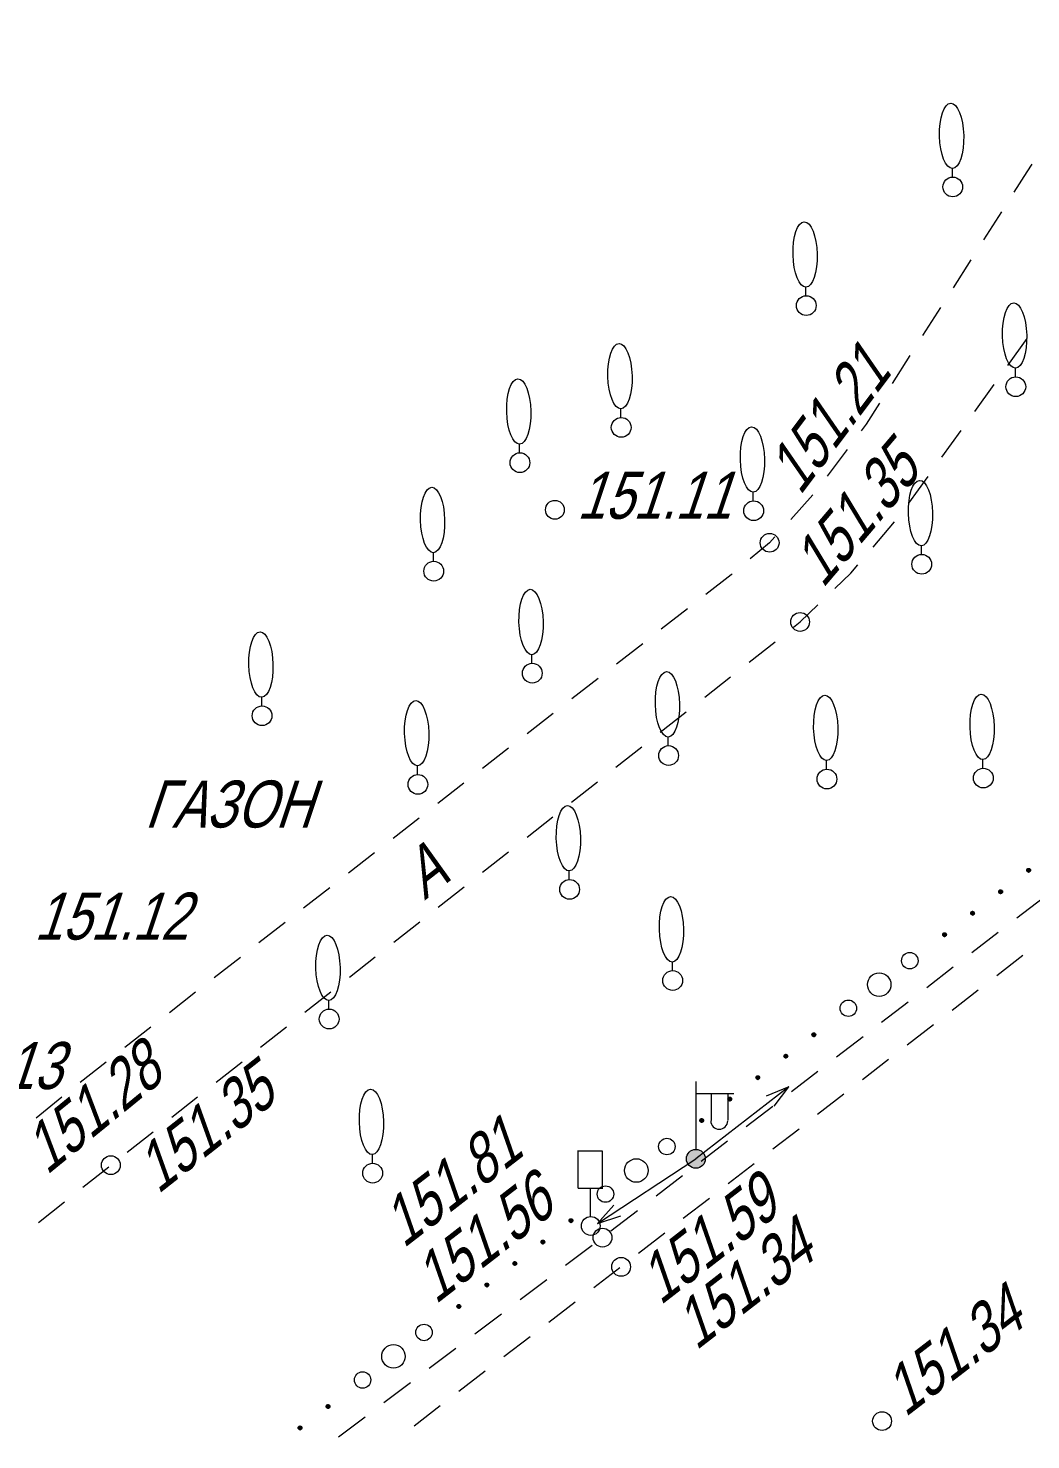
# Model space of a CAD drawing. Header units: metres. Extents: x 382 to 851, y 14083 to 14440.
# Drawn here: x 647.71 to 669.02, y 14291.31 to 14321.31 of the extents above; entities that cross this region are included whole.
import ezdxf

# ---------------------------------------------------------------- set-up
doc = ezdxf.new("R2010")
doc.units = ezdxf.units.M
doc.header["$MEASUREMENT"] = 0
for name, color, linetype, lineweight in [('Бортовой камень', 7, 'Continuous', 25), ('Горизонтали', 7, 'Continuous', 25), ('Граница улицы', 7, 'Continuous', 25), ('Колодцы', 7, 'Continuous', 25), ('Леса и газоны', 7, 'Continuous', 25), ('ЛЭП', 7, 'Continuous', 25), ('Отдельно стоящее дерево', 7, 'Continuous', 25), ('Полоса деревьев', 7, 'Continuous', 25), ('Светофоры', 7, 'Continuous', 25), ('Фонари', 7, 'Continuous', 25)]:
    doc.layers.add(name, color=color, linetype=linetype, lineweight=lineweight)
doc.styles.add('Style-RUSSIAN_1251 I 0.32289', font='RUSSIAN_1251.shx', dxfattribs={"oblique": 18.5})

# ---------------------------------------------------------------- blocks, each defined once
blk = doc.blocks.new('PIKET_131')
at = {"layer": 'Горизонтали', "color": 251, "linetype": 'Continuous', "lineweight": 9}
blk.add_arc((0, 0), 0.2, 0, 360, dxfattribs=at)
blk = doc.blocks.new('PIKET_217')
at = {"layer": 'Горизонтали', "color": 251, "linetype": 'Continuous', "lineweight": 9}
blk.add_arc((0, 0), 0.2, 0, 360, dxfattribs=at)
blk = doc.blocks.new('DEREVO_333')
at = {"layer": 'Отдельно стоящее дерево', "color": 251, "linetype": 'Continuous', "lineweight": 9, "flags": 128}
blk.add_lwpolyline([(-0.007, 0.21), (-0.007, 0.393)], dxfattribs=at)
at = {"layer": 'Отдельно стоящее дерево', "color": 251, "linetype": 'Continuous', "lineweight": 9}
blk.add_arc((0, 0), 0.21, 0, 359.99999, dxfattribs=at)
blk.add_ellipse((-0.0255, 1.088), major_axis=(-0.0185, 0.695), ratio=0.3698286, dxfattribs=at)
blk = doc.blocks.new('DEREVO_335')
at = {"layer": 'Отдельно стоящее дерево', "color": 251, "linetype": 'Continuous', "lineweight": 9, "flags": 128}
blk.add_lwpolyline([(-0.007, 0.21), (-0.007, 0.393)], dxfattribs=at)
at = {"layer": 'Отдельно стоящее дерево', "color": 251, "linetype": 'Continuous', "lineweight": 9}
blk.add_arc((0, 0), 0.21, 0, 360, dxfattribs=at)
blk.add_ellipse((-0.025, 1.088), major_axis=(-0.019, 0.695), ratio=0.369829, dxfattribs=at)
blk = doc.blocks.new('DEREVO_336')
at = {"layer": 'Отдельно стоящее дерево', "color": 251, "linetype": 'Continuous', "lineweight": 9, "flags": 128}
blk.add_lwpolyline([(-0.007, 0.21), (-0.007, 0.393)], dxfattribs=at)
at = {"layer": 'Отдельно стоящее дерево', "color": 251, "linetype": 'Continuous', "lineweight": 9}
blk.add_arc((0, 0), 0.21, 0, 359.99999, dxfattribs=at)
blk.add_ellipse((-0.0255, 1.088), major_axis=(-0.0185, 0.695), ratio=0.3698286, dxfattribs=at)
blk = doc.blocks.new('DEREVO_337')
at = {"layer": 'Отдельно стоящее дерево', "color": 251, "linetype": 'Continuous', "lineweight": 9, "flags": 128}
blk.add_lwpolyline([(-0.007, 0.21), (-0.007, 0.393)], dxfattribs=at)
at = {"layer": 'Отдельно стоящее дерево', "color": 251, "linetype": 'Continuous', "lineweight": 9}
blk.add_arc((0, 0), 0.21, 0, 359.99999, dxfattribs=at)
blk.add_ellipse((-0.0255, 1.088), major_axis=(-0.0185, 0.695), ratio=0.3698286, dxfattribs=at)
blk = doc.blocks.new('DEREVO_347')
at = {"layer": 'Отдельно стоящее дерево', "color": 251, "linetype": 'Continuous', "lineweight": 9, "flags": 128}
blk.add_lwpolyline([(-0.007, 0.21), (-0.007, 0.393)], dxfattribs=at)
at = {"layer": 'Отдельно стоящее дерево', "color": 251, "linetype": 'Continuous', "lineweight": 9}
blk.add_arc((0, 0), 0.21, 0, 359.99999, dxfattribs=at)
blk.add_ellipse((-0.0255, 1.088), major_axis=(-0.0185, 0.695), ratio=0.3698286, dxfattribs=at)
blk = doc.blocks.new('DEREVO_348')
at = {"layer": 'Отдельно стоящее дерево', "color": 251, "linetype": 'Continuous', "lineweight": 9, "flags": 128}
blk.add_lwpolyline([(-0.007, 0.21), (-0.007, 0.393)], dxfattribs=at)
at = {"layer": 'Отдельно стоящее дерево', "color": 251, "linetype": 'Continuous', "lineweight": 9}
blk.add_arc((0, 0), 0.21, 0, 359.99999, dxfattribs=at)
blk.add_ellipse((-0.0255, 1.088), major_axis=(-0.0185, 0.695), ratio=0.3698286, dxfattribs=at)
blk = doc.blocks.new('DEREVO_350')
at = {"layer": 'Отдельно стоящее дерево', "color": 251, "linetype": 'Continuous', "lineweight": 9, "flags": 128}
blk.add_lwpolyline([(-0.007, 0.21), (-0.007, 0.393)], dxfattribs=at)
at = {"layer": 'Отдельно стоящее дерево', "color": 251, "linetype": 'Continuous', "lineweight": 9}
blk.add_arc((0, 0), 0.21, 0, 359.99999, dxfattribs=at)
blk.add_ellipse((-0.0255, 1.088), major_axis=(-0.0185, 0.695), ratio=0.3698286, dxfattribs=at)
blk = doc.blocks.new('DEREVO_351')
at = {"layer": 'Отдельно стоящее дерево', "color": 251, "linetype": 'Continuous', "lineweight": 9, "flags": 128}
blk.add_lwpolyline([(-0.007, 0.21), (-0.007, 0.393)], dxfattribs=at)
at = {"layer": 'Отдельно стоящее дерево', "color": 251, "linetype": 'Continuous', "lineweight": 9}
blk.add_arc((0, 0), 0.21, 0, 359.99999, dxfattribs=at)
blk.add_ellipse((-0.0255, 1.088), major_axis=(-0.0185, 0.695), ratio=0.3698286, dxfattribs=at)
blk = doc.blocks.new('DEREVO_352')
at = {"layer": 'Отдельно стоящее дерево', "color": 251, "linetype": 'Continuous', "lineweight": 9, "flags": 128}
blk.add_lwpolyline([(-0.007, 0.21), (-0.007, 0.393)], dxfattribs=at)
at = {"layer": 'Отдельно стоящее дерево', "color": 251, "linetype": 'Continuous', "lineweight": 9}
blk.add_arc((0, 0), 0.21, 0, 359.99999, dxfattribs=at)
blk.add_ellipse((-0.0255, 1.088), major_axis=(-0.0185, 0.695), ratio=0.3698286, dxfattribs=at)
blk = doc.blocks.new('DEREVO_353')
at = {"layer": 'Отдельно стоящее дерево', "color": 251, "linetype": 'Continuous', "lineweight": 9, "flags": 128}
blk.add_lwpolyline([(-0.007, 0.21), (-0.007, 0.393)], dxfattribs=at)
at = {"layer": 'Отдельно стоящее дерево', "color": 251, "linetype": 'Continuous', "lineweight": 9}
blk.add_arc((0, 0), 0.21, 0, 359.99999, dxfattribs=at)
blk.add_ellipse((-0.0255, 1.088), major_axis=(-0.0185, 0.695), ratio=0.3698286, dxfattribs=at)
blk = doc.blocks.new('DEREVO_354')
at = {"layer": 'Отдельно стоящее дерево', "color": 251, "linetype": 'Continuous', "lineweight": 9, "flags": 128}
blk.add_lwpolyline([(-0.007, 0.21), (-0.007, 0.393)], dxfattribs=at)
at = {"layer": 'Отдельно стоящее дерево', "color": 251, "linetype": 'Continuous', "lineweight": 9}
blk.add_arc((0, 0), 0.21, 0, 360, dxfattribs=at)
blk.add_ellipse((-0.026, 1.088), major_axis=(-0.019, 0.695), ratio=0.369829, dxfattribs=at)
blk = doc.blocks.new('DEREVO_355')
at = {"layer": 'Отдельно стоящее дерево', "color": 251, "linetype": 'Continuous', "lineweight": 9, "flags": 128}
blk.add_lwpolyline([(-0.007, 0.21), (-0.007, 0.393)], dxfattribs=at)
at = {"layer": 'Отдельно стоящее дерево', "color": 251, "linetype": 'Continuous', "lineweight": 9}
blk.add_arc((0, 0), 0.21, 0, 359.99999, dxfattribs=at)
blk.add_ellipse((-0.0255, 1.088), major_axis=(-0.0185, 0.695), ratio=0.3698286, dxfattribs=at)
blk = doc.blocks.new('DEREVO_356')
at = {"layer": 'Отдельно стоящее дерево', "color": 251, "linetype": 'Continuous', "lineweight": 9, "flags": 128}
blk.add_lwpolyline([(-0.007, 0.21), (-0.007, 0.393)], dxfattribs=at)
at = {"layer": 'Отдельно стоящее дерево', "color": 251, "linetype": 'Continuous', "lineweight": 9}
blk.add_arc((0, 0), 0.21, 0, 359.99999, dxfattribs=at)
blk.add_ellipse((-0.0255, 1.088), major_axis=(-0.0185, 0.695), ratio=0.3698286, dxfattribs=at)
blk = doc.blocks.new('DEREVO_357')
at = {"layer": 'Отдельно стоящее дерево', "color": 251, "linetype": 'Continuous', "lineweight": 9, "flags": 128}
blk.add_lwpolyline([(-0.007, 0.21), (-0.007, 0.393)], dxfattribs=at)
at = {"layer": 'Отдельно стоящее дерево', "color": 251, "linetype": 'Continuous', "lineweight": 9}
blk.add_arc((0, 0), 0.21, 0, 359.99999, dxfattribs=at)
blk.add_ellipse((-0.0255, 1.088), major_axis=(-0.0185, 0.695), ratio=0.3698286, dxfattribs=at)
blk = doc.blocks.new('DEREVO_358')
at = {"layer": 'Отдельно стоящее дерево', "color": 251, "linetype": 'Continuous', "lineweight": 9, "flags": 128}
blk.add_lwpolyline([(-0.007, 0.21), (-0.007, 0.393)], dxfattribs=at)
at = {"layer": 'Отдельно стоящее дерево', "color": 251, "linetype": 'Continuous', "lineweight": 9}
blk.add_arc((0, 0), 0.21, 0, 360, dxfattribs=at)
blk.add_ellipse((-0.025, 1.088), major_axis=(-0.019, 0.695), ratio=0.369829, dxfattribs=at)
blk = doc.blocks.new('DEREVO_359')
at = {"layer": 'Отдельно стоящее дерево', "color": 251, "linetype": 'Continuous', "lineweight": 9, "flags": 128}
blk.add_lwpolyline([(-0.007, 0.21), (-0.007, 0.393)], dxfattribs=at)
at = {"layer": 'Отдельно стоящее дерево', "color": 251, "linetype": 'Continuous', "lineweight": 9}
blk.add_arc((-0.00023, 0.00029), 0.21, 0, 359.999994, dxfattribs=at)
blk.add_ellipse((-0.02573, 1.08829), major_axis=(-0.0185, 0.695), ratio=0.36982862, dxfattribs=at)
blk = doc.blocks.new('DEREVO_360')
at = {"layer": 'Отдельно стоящее дерево', "color": 251, "linetype": 'Continuous', "lineweight": 9, "flags": 128}
blk.add_lwpolyline([(-0.007, 0.21), (-0.007, 0.393)], dxfattribs=at)
at = {"layer": 'Отдельно стоящее дерево', "color": 251, "linetype": 'Continuous', "lineweight": 9}
blk.add_arc((0, 0), 0.21, 0, 360, dxfattribs=at)
blk.add_ellipse((-0.026, 1.088), major_axis=(-0.019, 0.695), ratio=0.369829, dxfattribs=at)
blk = doc.blocks.new('DORZN1_31')
at = {"layer": 'Светофоры', "color": 251, "linetype": 'Continuous', "lineweight": 9}
for p, q in [((-0.27, 0.806), (-0.27, 1.603)), ((-0.27, 1.598), (0.252, 1.598)), ((0.252, 0.792), (0.252, 1.589)), ((-0.27, 0.801), (0.248, 0.801)), ((-0.004, 0.2), (-0.004, 0.801))]:
    blk.add_line(p, q, dxfattribs=at)
blk.add_arc((0, 0), 0.2, 0, 360, dxfattribs=at)
blk = doc.blocks.new('DEREVO_361')
at = {"layer": 'Отдельно стоящее дерево', "color": 251, "linetype": 'Continuous', "lineweight": 9, "flags": 128}
blk.add_lwpolyline([(-0.007, 0.21), (-0.007, 0.393)], dxfattribs=at)
at = {"layer": 'Отдельно стоящее дерево', "color": 251, "linetype": 'Continuous', "lineweight": 9}
blk.add_arc((0, 0), 0.21, 0, 359.99999, dxfattribs=at)
blk.add_ellipse((-0.0255, 1.088), major_axis=(-0.0185, 0.695), ratio=0.3698286, dxfattribs=at)
blk = doc.blocks.new('PIKET_290')
at = {"layer": 'Горизонтали', "color": 251, "linetype": 'Continuous', "lineweight": 9}
blk.add_arc((0, 0), 0.2, 0, 360, dxfattribs=at)
blk = doc.blocks.new('PIKET_291')
at = {"layer": 'Горизонтали', "color": 251, "linetype": 'Continuous', "lineweight": 9}
blk.add_arc((0, 0), 0.2, 0, 360, dxfattribs=at)
blk = doc.blocks.new('PIKET_292')
at = {"layer": 'Горизонтали', "color": 251, "linetype": 'Continuous', "lineweight": 9}
blk.add_arc((0, 0), 0.2, 0, 360, dxfattribs=at)
blk = doc.blocks.new('FNRM1_7')
at = {"layer": 'Фонари', "linetype": 'Continuous', "lineweight": 9}
h = blk.add_hatch(color=251, dxfattribs=at)
edge = h.paths.add_edge_path()
edge.add_arc((0, 0), 0.2, 0, 360)
at = {"layer": 'Фонари', "color": 251, "linetype": 'Continuous', "lineweight": 9}
for p, q in [((0.003, 0.2), (0.003, 1.641)), ((0.017, 1.388), (0.805, 1.388)), ((0.322, 1.371), (0.322, 0.816)), ((0.676, 1.378), (0.676, 0.823))]:
    blk.add_line(p, q, dxfattribs=at)
blk.add_circle((0, 0), 0.2, dxfattribs=at)
blk.add_arc((0.496, 0.809), 0.181, 180, 0, dxfattribs=at)
blk = doc.blocks.new('PIKET_344')
at = {"layer": 'Горизонтали', "color": 251, "linetype": 'Continuous', "lineweight": 9}
blk.add_arc((0, 0), 0.2, 0, 360, dxfattribs=at)
blk = doc.blocks.new('PIKET_345')
at = {"layer": 'Горизонтали', "color": 251, "linetype": 'Continuous', "lineweight": 9}
blk.add_arc((0, 0), 0.2, 0, 360, dxfattribs=at)
blk = doc.blocks.new('msdElementTypeLine_40')
at = {"layer": 'ЛЭП', "color": 251, "linetype": 'Continuous', "lineweight": 9}
for p, q in [((26.538, 17.474), (28.628, 18.846)), ((2.224, 1.506), (0.134, 0.134))]:
    blk.add_line(p, q, dxfattribs=at)
at = {"layer": 'ЛЭП', "color": 251, "linetype": 'Continuous', "lineweight": 9, "flags": 128}
for points in [[(26.882, 17.86), (26.538, 17.474), (27.031, 17.637)], [(1.88, 1.12), (2.224, 1.506), (1.731, 1.343)]]:
    blk.add_lwpolyline(points, dxfattribs=at)
blk = doc.blocks.new('msdElementTypeLine_41')
at = {"layer": 'ЛЭП', "color": 251, "linetype": 'Continuous', "lineweight": 9}
for p, q in [((29.117, 22.63), (31.092, 24.163)), ((2.109, 1.667), (0.134, 0.134))]:
    blk.add_line(p, q, dxfattribs=at)
at = {"layer": 'ЛЭП', "color": 251, "linetype": 'Continuous', "lineweight": 9, "flags": 128}
for points in [[(29.429, 23.042), (29.117, 22.63), (29.595, 22.831)], [(1.797, 1.255), (2.109, 1.667), (1.631, 1.466)]]:
    blk.add_lwpolyline(points, dxfattribs=at)
blk = doc.blocks.new('msdElementTypeLineString_98')
at = {"layer": 'Полоса деревьев', "color": 251, "linetype": 'Continuous', "lineweight": 9}
for p, q in [((22.942, 17.654), (22.985, 17.687)), ((22.942, 17.648), (22.991, 17.686)), ((22.942, 17.642), (22.998, 17.684)), ((22.944, 17.636), (23.002, 17.681)), ((22.946, 17.663), (22.976, 17.686)), ((22.946, 17.632), (23.006, 17.678)), ((22.948, 17.627), (23.01, 17.675)), ((22.95, 17.623), (23.014, 17.671)), ((22.951, 17.673), (22.958, 17.679)), ((22.954, 17.619), (23.016, 17.667)), ((22.958, 17.616), (23.017, 17.661)), ((22.963, 17.613), (23.02, 17.657)), ((22.968, 17.611), (23.02, 17.651)), ((22.974, 17.609), (23.02, 17.645)), ((22.98, 17.608), (23.02, 17.638)), ((22.991, 17.61), (23.015, 17.628)), ((22.346, 17.186), (22.402, 17.228)), ((22.347, 17.199), (22.39, 17.231)), ((22.347, 17.192), (22.396, 17.23)), ((22.348, 17.181), (22.407, 17.225)), ((22.35, 17.207), (22.38, 17.23)), ((22.35, 17.176), (22.411, 17.222)), ((22.352, 17.171), (22.414, 17.219)), ((22.355, 17.217), (22.362, 17.223)), ((22.355, 17.167), (22.418, 17.215)), ((22.359, 17.163), (22.42, 17.211)), ((22.362, 17.16), (22.422, 17.206)), ((22.367, 17.157), (22.424, 17.201)), ((22.372, 17.155), (22.425, 17.195)), ((22.379, 17.154), (22.425, 17.189)), ((22.385, 17.152), (22.425, 17.182)), ((22.396, 17.154), (22.42, 17.172)), ((21.751, 16.743), (21.794, 16.775)), ((21.751, 16.736), (21.8, 16.774)), ((21.751, 16.73), (21.807, 16.772)), ((21.752, 16.725), (21.811, 16.77)), ((21.755, 16.752), (21.785, 16.775)), ((21.755, 16.72), (21.815, 16.766)), ((21.757, 16.716), (21.819, 16.763)), ((21.759, 16.762), (21.767, 16.767)), ((21.759, 16.711), (21.823, 16.76)), ((21.763, 16.708), (21.825, 16.755)), ((21.767, 16.704), (21.826, 16.75)), ((21.771, 16.701), (21.829, 16.745)), ((21.777, 16.699), (21.829, 16.739)), ((21.783, 16.698), (21.829, 16.733)), ((21.789, 16.696), (21.829, 16.727)), ((21.8, 16.698), (21.824, 16.717)), ((21.155, 16.28), (21.205, 16.318)), ((21.155, 16.274), (21.211, 16.317)), ((21.156, 16.287), (21.198, 16.32)), ((21.157, 16.269), (21.216, 16.314)), ((21.159, 16.296), (21.189, 16.319)), ((21.159, 16.264), (21.219, 16.31)), ((21.161, 16.26), (21.223, 16.307)), ((21.164, 16.306), (21.171, 16.311)), ((21.164, 16.255), (21.227, 16.304)), ((21.167, 16.252), (21.229, 16.299)), ((21.171, 16.248), (21.231, 16.294)), ((21.176, 16.246), (21.233, 16.289)), ((21.181, 16.243), (21.234, 16.284)), ((21.187, 16.242), (21.234, 16.277)), ((21.194, 16.24), (21.233, 16.271)), ((21.205, 16.243), (21.228, 16.261)), ((18.376, 14.16), (18.419, 14.192)), ((18.376, 14.153), (18.425, 14.191)), ((18.376, 14.147), (18.432, 14.189)), ((18.377, 14.142), (18.436, 14.187)), ((18.38, 14.168), (18.41, 14.192)), ((18.38, 14.137), (18.44, 14.183)), ((18.382, 14.132), (18.444, 14.18)), ((18.384, 14.178), (18.392, 14.184)), ((18.384, 14.128), (18.448, 14.177)), ((18.388, 14.125), (18.45, 14.172)), ((18.392, 14.121), (18.451, 14.167)), ((18.396, 14.118), (18.454, 14.162)), ((18.402, 14.116), (18.454, 14.156)), ((18.408, 14.115), (18.454, 14.15)), ((18.414, 14.113), (18.454, 14.144)), ((18.425, 14.115), (18.449, 14.134)), ((17.78, 13.691), (17.836, 13.734)), ((17.781, 13.704), (17.824, 13.737)), ((17.781, 13.697), (17.83, 13.735)), ((17.782, 13.686), (17.841, 13.731)), ((17.784, 13.713), (17.814, 13.736)), ((17.784, 13.681), (17.844, 13.727)), ((17.786, 13.677), (17.848, 13.724)), ((17.789, 13.723), (17.796, 13.728)), ((17.789, 13.672), (17.852, 13.721)), ((17.792, 13.669), (17.854, 13.716)), ((17.796, 13.665), (17.856, 13.711)), ((17.801, 13.663), (17.858, 13.706)), ((17.806, 13.66), (17.859, 13.701)), ((17.812, 13.659), (17.859, 13.694)), ((17.819, 13.657), (17.858, 13.688)), ((17.83, 13.659), (17.854, 13.678)), ((17.185, 13.248), (17.228, 13.281)), ((17.185, 13.242), (17.234, 13.279)), ((17.185, 13.235), (17.24, 13.278)), ((17.186, 13.23), (17.245, 13.275)), ((17.188, 13.257), (17.219, 13.28)), ((17.189, 13.225), (17.249, 13.272)), ((17.191, 13.221), (17.253, 13.268)), ((17.193, 13.267), (17.2, 13.272)), ((17.193, 13.216), (17.257, 13.265)), ((17.197, 13.213), (17.259, 13.26)), ((17.201, 13.21), (17.26, 13.255)), ((17.205, 13.207), (17.262, 13.251)), ((17.211, 13.205), (17.263, 13.245)), ((17.217, 13.203), (17.263, 13.238)), ((17.223, 13.202), (17.263, 13.232)), ((17.234, 13.204), (17.258, 13.222)), ((16.589, 12.786), (16.639, 12.823)), ((16.589, 12.779), (16.645, 12.822)), ((16.59, 12.792), (16.632, 12.825)), ((16.591, 12.774), (16.649, 12.819)), ((16.593, 12.801), (16.623, 12.824)), ((16.593, 12.77), (16.653, 12.816)), ((16.595, 12.765), (16.657, 12.812)), ((16.597, 12.76), (16.661, 12.809)), ((16.598, 12.811), (16.605, 12.816)), ((16.601, 12.757), (16.663, 12.804)), ((16.605, 12.754), (16.665, 12.799)), ((16.61, 12.751), (16.667, 12.795)), ((16.615, 12.749), (16.668, 12.789)), ((16.621, 12.747), (16.667, 12.782)), ((16.628, 12.746), (16.667, 12.776)), ((16.639, 12.748), (16.662, 12.766)), ((15.994, 12.336), (16.037, 12.369)), ((15.994, 12.33), (16.043, 12.368)), ((15.994, 12.323), (16.049, 12.366)), ((15.995, 12.318), (16.054, 12.363)), ((15.997, 12.345), (16.027, 12.368)), ((15.997, 12.314), (16.058, 12.36)), ((16, 12.309), (16.062, 12.357)), ((16.002, 12.355), (16.009, 12.361)), ((16.002, 12.305), (16.065, 12.353)), ((16.006, 12.301), (16.068, 12.349)), ((16.009, 12.298), (16.069, 12.343)), ((16.014, 12.295), (16.071, 12.339)), ((16.02, 12.293), (16.072, 12.333)), ((16.026, 12.291), (16.072, 12.327)), ((16.032, 12.29), (16.072, 12.32)), ((16.043, 12.292), (16.067, 12.31)), ((13.214, 10.203), (13.264, 10.24)), ((13.214, 10.196), (13.27, 10.239)), ((13.215, 10.209), (13.257, 10.242)), ((13.216, 10.191), (13.274, 10.236)), ((13.218, 10.218), (13.248, 10.241)), ((13.218, 10.186), (13.278, 10.233)), ((13.22, 10.182), (13.282, 10.229)), ((13.222, 10.177), (13.286, 10.226)), ((13.223, 10.228), (13.23, 10.233)), ((13.226, 10.174), (13.288, 10.221)), ((13.23, 10.171), (13.29, 10.216)), ((13.235, 10.168), (13.292, 10.212)), ((13.24, 10.166), (13.293, 10.206)), ((13.246, 10.164), (13.292, 10.199)), ((13.253, 10.163), (13.292, 10.193)), ((13.264, 10.165), (13.287, 10.183)), ((12.619, 9.753), (12.662, 9.786)), ((12.619, 9.747), (12.668, 9.785)), ((12.619, 9.74), (12.674, 9.783)), ((12.62, 9.735), (12.679, 9.78)), ((12.622, 9.762), (12.652, 9.785)), ((12.622, 9.731), (12.683, 9.777)), ((12.625, 9.726), (12.687, 9.773)), ((12.627, 9.772), (12.634, 9.778)), ((12.627, 9.721), (12.69, 9.77)), ((12.631, 9.718), (12.693, 9.766)), ((12.635, 9.715), (12.694, 9.76)), ((12.639, 9.712), (12.696, 9.756)), ((12.645, 9.71), (12.697, 9.75)), ((12.651, 9.708), (12.697, 9.744)), ((12.657, 9.707), (12.697, 9.737)), ((12.668, 9.709), (12.692, 9.727)), ((12.023, 9.297), (12.066, 9.33)), ((12.023, 9.291), (12.072, 9.329)), ((12.023, 9.285), (12.079, 9.327)), ((12.025, 9.279), (12.083, 9.324)), ((12.027, 9.306), (12.057, 9.329)), ((12.027, 9.275), (12.087, 9.321)), ((12.029, 9.27), (12.091, 9.318)), ((12.031, 9.266), (12.095, 9.314)), ((12.032, 9.316), (12.039, 9.322)), ((12.035, 9.262), (12.097, 9.31)), ((12.039, 9.259), (12.099, 9.305)), ((12.044, 9.256), (12.101, 9.3)), ((12.049, 9.254), (12.101, 9.294)), ((12.055, 9.252), (12.101, 9.288)), ((12.061, 9.251), (12.101, 9.281)), ((12.072, 9.253), (12.096, 9.271)), ((11.428, 8.842), (11.471, 8.874)), ((11.428, 8.835), (11.477, 8.873)), ((11.428, 8.829), (11.483, 8.871)), ((11.429, 8.824), (11.488, 8.869)), ((11.431, 8.85), (11.461, 8.873)), ((11.431, 8.819), (11.492, 8.865)), ((11.433, 8.814), (11.495, 8.862)), ((11.436, 8.86), (11.443, 8.866)), ((11.436, 8.81), (11.499, 8.858)), ((11.44, 8.806), (11.501, 8.854)), ((11.443, 8.803), (11.503, 8.849)), ((11.448, 8.8), (11.505, 8.844)), ((11.453, 8.798), (11.506, 8.838)), ((11.46, 8.797), (11.506, 8.832)), ((11.466, 8.795), (11.506, 8.826)), ((11.477, 8.797), (11.501, 8.815)), ((10.832, 8.386), (10.875, 8.419)), ((10.832, 8.379), (10.881, 8.417)), ((10.832, 8.373), (10.888, 8.415)), ((10.833, 8.368), (10.892, 8.413)), ((10.836, 8.395), (10.866, 8.418)), ((10.836, 8.363), (10.896, 8.409)), ((10.838, 8.359), (10.9, 8.406)), ((10.84, 8.405), (10.848, 8.41)), ((10.84, 8.354), (10.904, 8.403)), ((10.844, 8.351), (10.906, 8.398)), ((10.848, 8.347), (10.907, 8.393)), ((10.852, 8.345), (10.91, 8.388)), ((10.858, 8.342), (10.91, 8.382)), ((10.864, 8.341), (10.91, 8.376)), ((10.87, 8.339), (10.91, 8.37)), ((10.881, 8.341), (10.905, 8.36)), ((8.053, 6.258), (8.096, 6.291)), ((8.053, 6.252), (8.102, 6.29)), ((8.053, 6.246), (8.108, 6.288)), ((8.054, 6.241), (8.113, 6.285)), ((8.056, 6.267), (8.086, 6.29)), ((8.056, 6.236), (8.117, 6.282)), ((8.059, 6.231), (8.12, 6.279)), ((8.061, 6.277), (8.068, 6.283)), ((8.061, 6.227), (8.124, 6.275)), ((8.065, 6.223), (8.127, 6.271)), ((8.068, 6.22), (8.128, 6.266)), ((8.073, 6.217), (8.13, 6.261)), ((8.078, 6.215), (8.131, 6.255)), ((8.085, 6.214), (8.131, 6.249)), ((8.091, 6.212), (8.131, 6.242)), ((8.102, 6.214), (8.126, 6.232)), ((7.457, 5.803), (7.5, 5.835)), ((7.457, 5.796), (7.506, 5.834)), ((7.457, 5.79), (7.513, 5.832)), ((7.458, 5.785), (7.517, 5.83)), ((7.461, 5.811), (7.491, 5.835)), ((7.461, 5.78), (7.521, 5.826)), ((7.463, 5.776), (7.525, 5.823)), ((7.465, 5.822), (7.473, 5.827)), ((7.465, 5.771), (7.529, 5.82)), ((7.469, 5.768), (7.531, 5.815)), ((7.473, 5.764), (7.532, 5.81)), ((7.477, 5.761), (7.535, 5.805)), ((7.483, 5.759), (7.535, 5.799)), ((7.489, 5.758), (7.535, 5.793)), ((7.495, 5.756), (7.535, 5.787)), ((7.506, 5.758), (7.53, 5.777))]:
    blk.add_line(p, q, dxfattribs=at)
for centre, radius in [((22.981, 17.648), 0.04), ((22.386, 17.192), 0.04), ((21.79, 16.736), 0.04), ((21.195, 16.28), 0.04), ((20.455, 15.725), 0.175), ((19.805, 15.217), 0.25), ((19.15, 14.715), 0.175), ((18.415, 14.153), 0.04), ((17.82, 13.697), 0.04), ((17.224, 13.241), 0.04), ((16.629, 12.785), 0.04), ((16.033, 12.33), 0.04), ((15.293, 11.775), 0.175), ((14.643, 11.266), 0.25), ((13.988, 10.765), 0.175), ((13.254, 10.202), 0.04), ((12.658, 9.747), 0.04), ((12.062, 9.291), 0.04), ((11.467, 8.835), 0.04), ((10.871, 8.379), 0.04), ((10.131, 7.824), 0.175), ((9.482, 7.315), 0.25), ((8.826, 6.814), 0.175), ((8.092, 6.252), 0.04), ((7.496, 5.796), 0.04)]:
    blk.add_circle(centre, radius, dxfattribs=at)
blk = doc.blocks.new('msdElementTypeLineString_103')
at = {"layer": 'Граница улицы', "color": 251, "linetype": 'Continuous', "lineweight": 9}
for p, q in [((28.863, 28.408), (29.272, 28.978)), ((28.161, 27.432), (28.571, 28.002)), ((27.459, 26.456), (27.869, 27.026)), ((26.758, 25.48), (27.167, 26.05)), ((25.998, 24.55), (26.452, 25.085)), ((23.363, 22.103), (23.915, 22.537)), ((22.419, 21.359), (22.971, 21.793)), ((21.475, 20.615), (22.027, 21.049)), ((20.532, 19.871), (21.083, 20.305)), ((19.588, 19.127), (20.139, 19.561)), ((18.644, 18.383), (19.195, 18.817)), ((17.7, 17.639), (18.251, 18.073)), ((16.756, 16.895), (17.307, 17.329)), ((15.812, 16.151), (16.363, 16.585)), ((14.868, 15.407), (15.419, 15.841)), ((13.924, 14.663), (14.475, 15.097)), ((12.98, 13.919), (13.531, 14.353)), ((12.036, 13.175), (12.587, 13.61)), ((11.092, 12.431), (11.643, 12.866)), ((10.148, 11.687), (10.699, 12.122)), ((9.206, 10.942), (9.756, 11.377)), ((8.264, 10.195), (8.814, 10.631))]:
    blk.add_line(p, q, dxfattribs=at)
at = {"layer": 'Граница улицы', "color": 251, "linetype": 'Continuous', "lineweight": 9, "flags": 128}
for points in [[(25.185, 23.666), (25.527, 23.995), (25.675, 24.169)], [(24.307, 22.847), (24.447, 22.957), (24.825, 23.32)]]:
    blk.add_lwpolyline(points, dxfattribs=at)
blk = doc.blocks.new('msdElementTypeLineString_110')
at = {"layer": 'Бортовой камень', "color": 251, "linetype": 'Continuous', "lineweight": 9}
for p, q in [((49.566, 29.214), (49.009, 28.783)), ((48.614, 28.477), (48.058, 28.046)), ((47.662, 27.74), (47.106, 27.308)), ((46.711, 27.002), (46.154, 26.571)), ((45.759, 26.265), (45.202, 25.834)), ((44.807, 25.527), (44.251, 25.096)), ((43.856, 24.79), (43.299, 24.359)), ((42.904, 24.053), (42.347, 23.622)), ((41.952, 23.315), (41.396, 22.884)), ((41, 22.578), (40.442, 22.149)), ((40.046, 21.844), (39.488, 21.415)), ((39.091, 21.111), (38.533, 20.682)), ((38.137, 20.377), (37.579, 19.948)), ((37.182, 19.643), (36.624, 19.214))]:
    blk.add_line(p, q, dxfattribs=at)
blk = doc.blocks.new('msdElementTypeLineString_111')
at = {"layer": 'Бортовой камень', "color": 251, "linetype": 'Continuous', "lineweight": 9}
for p, q in [((22.426, 17.096), (21.863, 16.662)), ((21.467, 16.357), (20.904, 15.923)), ((20.508, 15.618), (19.945, 15.184)), ((19.549, 14.879), (18.987, 14.445)), ((18.591, 14.14), (18.028, 13.706)), ((17.632, 13.401), (17.069, 12.967)), ((16.673, 12.662), (16.11, 12.228)), ((15.714, 11.922), (15.151, 11.489)), ((14.755, 11.183), (14.192, 10.75)), ((13.796, 10.444), (13.234, 10.01)), ((12.836, 9.707), (12.269, 9.279)), ((11.87, 8.977), (11.304, 8.548)), ((10.905, 8.247), (10.338, 7.818)), ((9.939, 7.517), (9.373, 7.088)), ((8.974, 6.786), (8.407, 6.358)), ((8.008, 6.056), (7.441, 5.627))]:
    blk.add_line(p, q, dxfattribs=at)
blk = doc.blocks.new('msdElementTypeLineString_119')
at = {"layer": 'Граница улицы', "color": 251, "linetype": 'Continuous', "lineweight": 9}
for p, q in [((57.953, 32.618), (57.574, 32.023)), ((57.306, 31.601), (56.927, 31.007)), ((56.659, 30.585), (56.28, 29.991)), ((56.011, 29.569), (55.633, 28.974)), ((54.675, 27.565), (54.252, 27.002)), ((53.949, 26.604), (53.476, 26.081)), ((51.281, 24.182), (50.726, 23.748)), ((50.331, 23.441), (49.776, 23.007)), ((49.381, 22.7), (48.825, 22.266)), ((48.431, 21.959), (47.875, 21.526)), ((47.481, 21.218), (46.925, 20.785)), ((46.531, 20.477), (45.975, 20.044)), ((45.581, 19.736), (45.025, 19.303)), ((44.631, 18.995), (44.075, 18.562)), ((43.681, 18.255), (43.125, 17.821)), ((42.731, 17.514), (42.175, 17.08)), ((41.78, 16.773), (41.225, 16.339)), ((40.83, 16.032), (40.275, 15.598)), ((39.88, 15.291), (39.324, 14.858)), ((38.93, 14.55), (38.374, 14.117)), ((37.984, 13.805), (37.438, 13.359))]:
    blk.add_line(p, q, dxfattribs=at)
at = {"layer": 'Граница улицы', "color": 251, "linetype": 'Continuous', "lineweight": 9, "flags": 128}
for points in [[(58.6, 33.634), (58.495, 33.47), (58.221, 33.04)], [(55.364, 28.552), (55.079, 28.104), (54.975, 27.965)], [(53.141, 25.71), (53.029, 25.586), (52.616, 25.242)], [(52.231, 24.923), (52.209, 24.905), (51.676, 24.489)]]:
    blk.add_lwpolyline(points, dxfattribs=at)

msp = doc.modelspace()

# ---------------------------------------------------------------- block references
at = {"layer": 'Бортовой камень', "color": 251, "linetype": 'Continuous', "lineweight": 9}
for name, p in [('msdElementTypeLineString_111', (646.863, 14285.736)), ('msdElementTypeLineString_110', (619.288, 14272.389))]:
    msp.add_blockref(name, p, dxfattribs=at)
at = {"layer": 'Горизонтали', "color": 251, "linetype": 'Continuous', "lineweight": 9}
for name, p in [('PIKET_345', (658.906, 14311.077)), ('PIKET_344', (663.47, 14310.376)), ('PIKET_290', (664.117, 14308.693)), ('PIKET_217', (649.468, 14297.147)), ('PIKET_291', (659.917, 14295.608)), ('PIKET_292', (660.313, 14294.986)), ('PIKET_131', (665.858, 14291.708))]:
    msp.add_blockref(name, p, dxfattribs=at)
at = {"layer": 'Граница улицы', "color": 251, "linetype": 'Continuous', "lineweight": 9}
for name, p in [('msdElementTypeLineString_119', (610.441, 14284.79)), ('msdElementTypeLineString_103', (639.67, 14285.736))]:
    msp.add_blockref(name, p, dxfattribs=at)
at = {"layer": 'ЛЭП', "color": 251, "linetype": 'Continuous', "lineweight": 9}
for name, p in [('msdElementTypeLine_41', (661.768, 14297.149)), ('msdElementTypeLine_40', (633.274, 14278.437))]:
    msp.add_blockref(name, p, dxfattribs=at)
at = {"layer": 'Отдельно стоящее дерево', "color": 251, "linetype": 'Continuous', "lineweight": 9}
for name, p in [('DEREVO_350', (667.362, 14317.938)), ('DEREVO_352', (664.249, 14315.416)), ('DEREVO_347', (668.701, 14313.693)), ('DEREVO_360', (660.315, 14312.828)), ('DEREVO_359', (658.164, 14312.078)), ('DEREVO_351', (663.13, 14311.058)), ('DEREVO_348', (666.701, 14309.919)), ('DEREVO_358', (656.331, 14309.772)), ('DEREVO_354', (658.425, 14307.604)), ('DEREVO_357', (652.683, 14306.699)), ('DEREVO_361', (661.323, 14305.854)), ('DEREVO_335', (664.687, 14305.354)), ('DEREVO_333', (668.011, 14305.374)), ('DEREVO_355', (655.994, 14305.24)), ('DEREVO_353', (659.218, 14303.008)), ('DEREVO_336', (661.409, 14301.072)), ('DEREVO_356', (654.109, 14300.254)), ('DEREVO_337', (655.033, 14296.978))]:
    msp.add_blockref(name, p, dxfattribs=at)
at = {"layer": 'Полоса деревьев', "color": 251, "linetype": 'Continuous', "lineweight": 9}
msp.add_blockref('msdElementTypeLineString_98', (645.993, 14285.768), dxfattribs=at)
at = {"layer": 'Светофоры', "color": 251, "linetype": 'Continuous', "lineweight": 9}
msp.add_blockref('DORZN1_31', (659.668, 14295.855), dxfattribs=at)
at = {"layer": 'Фонари', "color": 251, "linetype": 'Continuous', "lineweight": 9}
msp.add_blockref('FNRM1_7', (661.902, 14297.283), dxfattribs=at)

# ---------------------------------------------------------------- texts
at = {"layer": 'Горизонтали', "color": 251, "linetype": 'Continuous', "lineweight": 9, "style": 'Style-RUSSIAN_1251 I 0.32289', "oblique": 18.5}
for s, rotation, width, p in [('151.21', 53.1352, 0.8, (664.118, 14311.364)), ('151.35', 49.6796, 0.8, (664.6, 14309.392)), ('151.28', 39.239, 0.8, (648.107, 14296.925)), ('151.35', 38.2444, 0.8, (650.471, 14296.519)), ('151.81', 37.7684, 0.8, (655.69, 14295.37)), ('151.56', 37.7684, 0.8, (656.37, 14294.178)), ('151.59', 37.7684, 0.8, (661.147, 14294.156)), ('151.34', 37.7684, 0.8, (661.908, 14293.198)), ('151.34', 37.5401, 0.799996, (666.35, 14291.778))]:
    msp.add_text(s, height=1, rotation=rotation, dxfattribs=dict(at, width=width)).set_placement(p)
at = {"layer": 'Горизонтали', "color": 251, "linetype": 'Continuous', "lineweight": 9, "style": 'Style-RUSSIAN_1251 I 0.32289', "oblique": 18.5, "width": 0.8}
for s, p in [('151.11', (659.37, 14310.885)), ('151.12', (647.837, 14301.941))]:
    msp.add_text(s, height=1, dxfattribs=at).set_placement(p)
at = {"layer": 'Граница улицы', "color": 251, "linetype": 'Continuous', "lineweight": 9, "style": 'Style-RUSSIAN_1251 I 0.32289', "oblique": 18.5, "width": 0.799996}
msp.add_text('А', height=1, rotation=37.9249, dxfattribs=at).set_placement((656.137, 14302.769))
at = {"layer": 'Колодцы', "color": 251, "linetype": 'Continuous', "lineweight": 9, "style": 'Style-RUSSIAN_1251 I 0.32289', "oblique": 18.5, "width": 0.799996}
msp.add_text('151.13', height=1, dxfattribs=at).set_placement((645.142, 14298.765))
at = {"layer": 'Леса и газоны', "color": 251, "linetype": 'Continuous', "lineweight": 9, "style": 'Style-RUSSIAN_1251 I 0.32289', "oblique": 18.5, "width": 0.799996}
msp.add_text('ГАЗОН', height=1, dxfattribs=at).set_placement((650.187, 14304.323))

doc.saveas('drawing.dxf')
